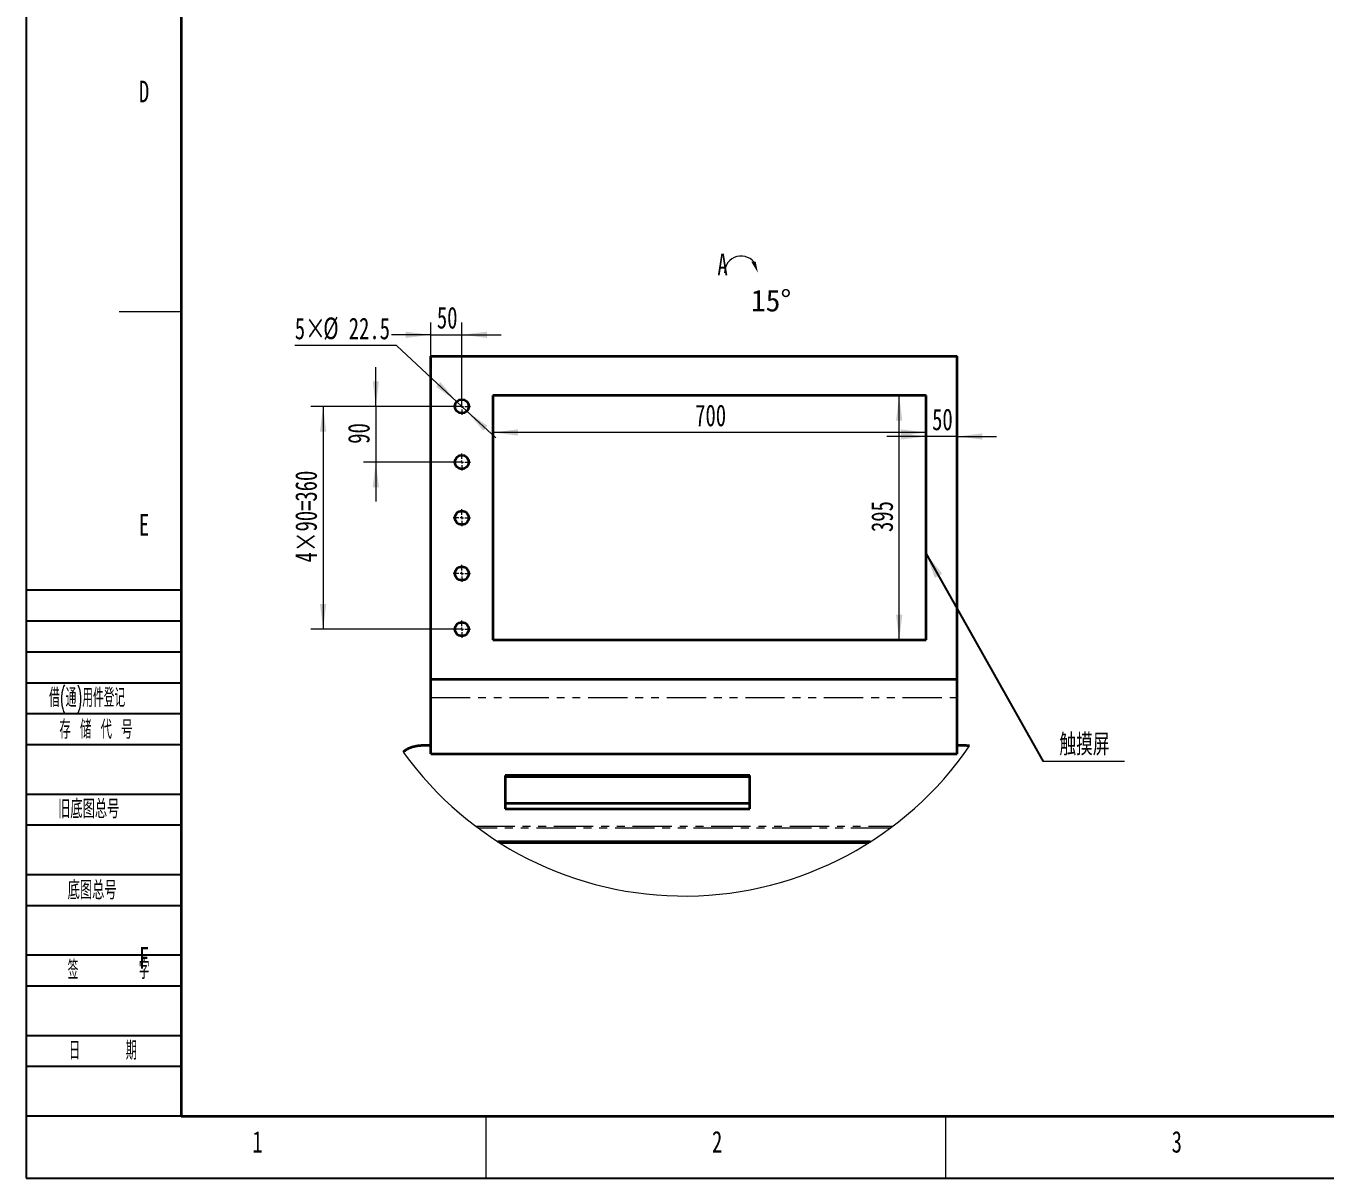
# Model space of a CAD drawing. Header units: millimetres. Extents: x 0 to 4752, y 0 to 3360.
# Drawn here: x 0 to 1678, y 0 to 1489 of the extents above; entities that cross this region are included whole.
import ezdxf

# ---------------------------------------------------------------- set-up
doc = ezdxf.new("R2010")
doc.units = ezdxf.units.MM
doc.header["$LTSCALE"] = 8
doc.linetypes.add('CENTERX2', pattern=[20.32, 12.7, -2.54, 2.54, -2.54])
doc.linetypes.add('PHANTOM', pattern=[12.7, 6.35, -1.27, 1.27, -1.27, 1.27, -1.27])
doc.layers.add('图框线', color=5, linetype='Continuous', lineweight=35)
doc.layers.add('轮廓线', color=7, linetype='Continuous', lineweight=35)
doc.layers.add('细线', color=5, linetype='Continuous')
doc.styles.add('SLDTEXTSTYLE3', font='TXT', dxfattribs={"width": 0.7, "bigfont": 'bigfont'})
doc.styles.add('SLDTEXTSTYLE4', font='TXT', dxfattribs={"width": 0.7})
doc.styles.add('SLDTEXTSTYLE5', font='TXT', dxfattribs={"width": 0.525, "bigfont": 'bigfont'})
doc.styles.add('SLDTEXTSTYLE6', font='TXT', dxfattribs={"width": 0.557143, "bigfont": 'bigfont'})
doc.styles.add('SLDTEXTSTYLE7', font='TXT', dxfattribs={"width": 0.6, "bigfont": 'bigfont'})
doc.styles.add('SLDTEXTSTYLE8', font='TXT', dxfattribs={"width": 0.522222, "bigfont": 'bigfont'})
doc.styles.add('SLDTEXTSTYLE9', font='TXT', dxfattribs={"width": 0.55, "bigfont": 'bigfont'})
doc.dimstyles.new('SLDDIMSTYLE6', dxfattribs={"dimtxt": 28, "dimasz": 32.64, "dimexe": 0, "dimexo": 0.0625, "dimgap": 7, "dimtad": 0, "dimtih": 1, "dimtoh": 1, "dimdec": 3, "dimlfac": 1.25, "dimrnd": 1e-09, "dimzin": 12, "dimdsep": 46, "dimtxsty": 'SLDTEXTSTYLE4', "dimsah": 1, "dimcen": 0, "dimadec": 0, "dimazin": 3, "dimtfac": 1, "dimtdec": 3, "dimtmove": 0, "dimatfit": 3, "dimfxl": 1, "dimfrac": 2, "dimtolj": 1, "dimtzin": 12, "dimarcsym": 0})
doc.dimstyles.new('SLDDIMSTYLE7', dxfattribs={"dimtxt": 28, "dimasz": 32.64, "dimexe": 0, "dimexo": 0.0625, "dimgap": 7, "dimtad": 1, "dimdec": 3, "dimlfac": 1.25, "dimrnd": 1e-09, "dimzin": 12, "dimdsep": 46, "dimtxsty": 'SLDTEXTSTYLE4', "dimsah": 1, "dimcen": 0.09, "dimadec": 0, "dimazin": 3, "dimtfac": 1, "dimtdec": 3, "dimtofl": 0, "dimtmove": 0, "dimatfit": 3, "dimfxl": 1, "dimfrac": 2, "dimtolj": 1, "dimtzin": 12, "dimarcsym": 0})
doc.dimstyles.new('SLDDIMSTYLE8', dxfattribs={"dimtxt": 28, "dimasz": 32.64, "dimexe": 0, "dimexo": 0.0625, "dimgap": 7, "dimtad": 1, "dimdec": 3, "dimlfac": 1.25, "dimrnd": 1e-09, "dimzin": 12, "dimdsep": 46, "dimtxsty": 'SLDTEXTSTYLE4', "dimsah": 1, "dimcen": 0.09, "dimadec": 0, "dimazin": 3, "dimtfac": 1, "dimtdec": 3, "dimtmove": 0, "dimatfit": 0, "dimfxl": 1, "dimfrac": 2, "dimtolj": 1, "dimtzin": 12, "dimarcsym": 0})
doc.dimstyles.new('SLDDIMSTYLE9', dxfattribs={"dimtxt": 0.18, "dimasz": 32.64, "dimexe": 0, "dimexo": 0.0625, "dimgap": 0, "dimtad": 0, "dimtih": 1, "dimtoh": 1, "dimdec": 0, "dimrnd": 1e-09, "dimzin": 0, "dimdsep": 46, "dimtxsty": 'Standard', "dimsah": 1, "dimcen": 0.09, "dimadec": 0, "dimazin": 0, "dimtfac": 32.64, "dimtdec": 0, "dimtofl": 0, "dimtmove": 0, "dimatfit": 3, "dimfxl": 1, "dimfrac": 2, "dimtolj": 1, "dimtzin": 0, "dimarcsym": 0})

# ---------------------------------------------------------------- blocks, each defined once
blk = doc.blocks.new('工程图视图6')
at = {"color": 7, "linetype": 'Continuous', "lineweight": 35}
for p, q in [((8, 85.7), (8, 503.2)), ((8, 503.2), (688, 503.2)), ((688, 85.7), (688, 503.2)), ((648, 452.5), (88, 452.5)), ((88, 452.5), (88, 136.5)), ((648, 136.5), (648, 452.5)), ((88, 136.5), (648, 136.5)), ((8, 85.7), (688, 85.7)), ((8, 62), (8, 85.7)), ((688, 62), (688, 85.7)), ((8, -10.6), (8, 62)), ((688, -10.6), (688, 62)), ((8, 0), (0, 0)), ((696, 0), (688, 0)), ((8, -10.6), (688, -10.6)), ((420, -38.9), (104, -38.9)), ((104, -38.9), (104, -82)), ((420, -40.3), (104, -40.3)), ((420, -82), (420, -38.9)), ((104, -74.6), (420, -74.6)), ((104, -82), (420, -82)), ((576.2, -124.3), (94.6, -124.3)), ((576.2, -124.3), (94.6, -124.3)), ((573.8, -125.8), (97, -125.8))]:
    blk.add_line(p, q, dxfattribs=at)
at = {"color": 8, "linetype": 'PHANTOM', "lineweight": 18}
for p, q in [((8, 62), (688, 62)), ((0, -0.3), (0, 0)), ((696, -0.3), (696, 0)), ((8, -0.3), (0, -0.3)), ((696, -0.3), (688, -0.3)), ((65.5, -104.1), (605.3, -104.1)), ((601.6, -106.8), (69.2, -106.8))]:
    blk.add_line(p, q, dxfattribs=at)
at = {"color": 8, "linetype": 'PHANTOM', "lineweight": 18, "flags": 128}
blk.add_lwpolyline([(0, -0.3), (-2.9, -0.4), (-5.8, -0.6), (-8.6, -0.9), (-11.3, -1.4), (-14, -2), (-16.4, -2.7), (-18.8, -3.6), (-20.9, -4.6), (-22.9, -5.6), (-24.6, -6.8), (-26.1, -8), (-27.3, -9.2)], dxfattribs=at)
at = {"color": 7, "linetype": 'Continuous', "lineweight": 35}
for centre in [(48, 438.5), (48, 366.5), (48, 294.5), (48, 222.5), (48, 150.5)]:
    blk.add_circle(centre, 9, dxfattribs=at)
at = {"color": 7, "linetype": 'Continuous', "lineweight": 18}
blk.add_arc((335.4, 252.7), 447.3, 215.7158, 325.5188, dxfattribs=at)
at = {"color": 8, "linetype": 'PHANTOM', "lineweight": 18}
blk.add_arc((696.2, -55.6), 55.3, 81.9415, 90.1932, dxfattribs=at)
at = {"color": 7, "linetype": 'Continuous', "lineweight": 35}
for points, knots in [([(0, 0), (-0.5, 0), (-1.9, 0), (-4.2, -0.1), (-7, -0.4), (-9.7, -0.7), (-12.3, -1.2), (-14.8, -1.8), (-17.3, -2.6), (-19.6, -3.4), (-21.8, -4.4), (-23.8, -5.4), (-25.6, -6.6), (-27, -7.6), (-27.6, -8.3), (-27.8, -8.4)], [0, 0, 0, 0, 0.0496498, 0.1433975, 0.2363883, 0.3281363, 0.4182079, 0.5061966, 0.5917364, 0.6745141, 0.75428, 0.8308576, 0.9041528, 0.9741532, 1, 1, 1, 1]), ([(704.1, -0.5), (703.4, -0.5), (701.8, -0.2), (699.3, -0.1), (697.3, 0), (696.2, 0), (696, 0)], [0, 0, 0, 0, 0.266002, 0.605842, 0.929514, 1, 1, 1, 1])]:
    blk.add_open_spline(points, degree=3, knots=knots, dxfattribs=at)
blk = doc.blocks.new('_D_20')
at = {"color": 7, "linetype": 'Continuous', "lineweight": 0}
for p, q in [((478.5, 1076.4), (347, 1076.4)), ((556.3, 1003.7), (478.5, 1076.4)), ((569.4, 991.5), (556.3, 1003.7)), ((569.4, 991.5), (606.6, 956.8))]:
    blk.add_line(p, q, dxfattribs=at)
at = {"color": 7, "linetype": 'Continuous', "lineweight": 18}
for points in [[(556.3, 1003.7), (535.2, 1029), (529.7, 1023.1)], [(569.4, 991.5), (590.5, 966.2), (596.1, 972.2)]]:
    blk.add_solid(points, dxfattribs=at)
at = {"color": 7, "linetype": 'Continuous', "lineweight": 18, "char_height": 28, "attachment_point": 1, "style": 'SLDTEXTSTYLE4'}
for s, insert in [('5×', (347, 1112.4)), ('%%c', (383.8, 1112.6)), ('22.5', (416.7, 1112.4))]:
    blk.add_mtext(s, dxfattribs=dict(at, insert=insert))
blk = doc.blocks.new('_D_21')
at = {"color": 7, "linetype": 'Continuous', "lineweight": 0}
for p, q in [((1128, 695.6), (1128, 1011.6)), ((1162.9, 695.6), (1112, 695.6))]:
    blk.add_line(p, q, dxfattribs=at)
at = {"color": 7, "linetype": 'Continuous', "lineweight": 18}
for points in [[(1128, 1011.6), (1124, 979), (1132.1, 979)], [(1128, 695.6), (1132.1, 728.2), (1124, 728.2)]]:
    blk.add_solid(points, dxfattribs=at)
at = {"color": 7, "linetype": 'Continuous', "lineweight": 18, "insert": (1091.9, 835.2), "char_height": 28, "attachment_point": 1, "rotation": 90, "style": 'SLDTEXTSTYLE4'}
blk.add_mtext('395', dxfattribs=at)
blk = doc.blocks.new('_D_22')
at = {"color": 7, "linetype": 'Continuous', "lineweight": 0}
for p, q in [((1162.9, 958.7), (1112.1, 958.7)), ((1202.9, 958.7), (1162.9, 958.7)), ((1202.9, 958.7), (1253.7, 958.7))]:
    blk.add_line(p, q, dxfattribs=at)
at = {"color": 7, "linetype": 'Continuous', "lineweight": 18}
for points in [[(1162.9, 958.7), (1130.2, 962.8), (1130.2, 954.7)], [(1202.9, 958.7), (1235.5, 954.7), (1235.5, 962.8)]]:
    blk.add_solid(points, dxfattribs=at)
at = {"color": 7, "linetype": 'Continuous', "lineweight": 18, "insert": (1170.6, 994.8), "char_height": 28, "attachment_point": 1, "style": 'SLDTEXTSTYLE4'}
blk.add_mtext('50', dxfattribs=at)
blk = doc.blocks.new('_D_23')
at = {"color": 7, "linetype": 'Continuous', "lineweight": 0}
for p, q in [((522.9, 1062.3), (522.9, 1106.2)), ((562.9, 997.6), (562.9, 1106.2)), ((522.9, 1090.2), (472.1, 1090.2)), ((522.9, 1090.2), (562.9, 1090.2)), ((562.9, 1090.2), (613.7, 1090.2))]:
    blk.add_line(p, q, dxfattribs=at)
at = {"color": 7, "linetype": 'Continuous', "lineweight": 18}
for points in [[(522.9, 1090.2), (490.2, 1094.2), (490.2, 1086.1)], [(562.9, 1090.2), (595.5, 1086.1), (595.5, 1094.2)]]:
    blk.add_solid(points, dxfattribs=at)
at = {"color": 7, "linetype": 'Continuous', "lineweight": 18, "insert": (530.6, 1126.3), "char_height": 28, "attachment_point": 1, "style": 'SLDTEXTSTYLE4'}
blk.add_mtext('50', dxfattribs=at)
blk = doc.blocks.new('_D_24')
at = {"color": 7, "linetype": 'Continuous', "lineweight": 0}
for p, q in [((451.7, 997.6), (451.7, 1048.4)), ((562.9, 997.6), (435.7, 997.6)), ((451.7, 997.6), (451.7, 925.6)), ((562.9, 925.6), (435.7, 925.6)), ((451.7, 925.6), (451.7, 874.8))]:
    blk.add_line(p, q, dxfattribs=at)
at = {"color": 7, "linetype": 'Continuous', "lineweight": 18}
for points in [[(451.7, 997.6), (455.8, 1030.2), (447.7, 1030.2)], [(451.7, 925.6), (447.7, 893), (455.8, 893)]]:
    blk.add_solid(points, dxfattribs=at)
at = {"color": 7, "linetype": 'Continuous', "lineweight": 18, "insert": (415.6, 949.3), "char_height": 28, "attachment_point": 1, "rotation": 90, "style": 'SLDTEXTSTYLE4'}
blk.add_mtext('90', dxfattribs=at)
blk = doc.blocks.new('_D_25')
at = {"color": 7, "linetype": 'Continuous', "lineweight": 0}
for p, q in [((562.9, 997.6), (367.6, 997.6)), ((383.6, 997.6), (383.6, 709.6)), ((562.9, 709.6), (367.6, 709.6))]:
    blk.add_line(p, q, dxfattribs=at)
at = {"color": 7, "linetype": 'Continuous', "lineweight": 18}
for points in [[(383.6, 997.6), (379.5, 965), (387.6, 965)], [(383.6, 709.6), (387.6, 742.2), (379.5, 742.2)]]:
    blk.add_solid(points, dxfattribs=at)
at = {"color": 7, "linetype": 'Continuous', "lineweight": 18, "char_height": 28, "attachment_point": 1, "rotation": 90, "style": 'SLDTEXTSTYLE4'}
for s, insert in [('360', (347.5, 874.5)), ('4×90=', (347.5, 795.9))]:
    blk.add_mtext(s, dxfattribs=dict(at, insert=insert))
blk = doc.blocks.new('_D_26')
at = {"color": 7, "linetype": 'Continuous', "lineweight": 0}
for p, q in [((602.9, 1011.6), (602.9, 947.9)), ((1162.9, 963.9), (602.9, 963.9))]:
    blk.add_line(p, q, dxfattribs=at)
at = {"color": 7, "linetype": 'Continuous', "lineweight": 18}
for points in [[(602.9, 963.9), (635.5, 959.9), (635.5, 968)], [(1162.9, 963.9), (1130.2, 968), (1130.2, 959.9)]]:
    blk.add_solid(points, dxfattribs=at)
at = {"color": 7, "linetype": 'Continuous', "lineweight": 18, "insert": (864.4, 1000), "char_height": 28, "attachment_point": 1, "style": 'SLDTEXTSTYLE4'}
blk.add_mtext('700', dxfattribs=at)
blk = doc.blocks.new('SW_SYMBOL_VIEW_CLKWISE')
at = {"color": 0, "linetype": 'Continuous', "lineweight": 0}
blk.add_arc((4800, 1600), 4800, 30, 180, dxfattribs=at)
blk.add_solid([(9600, 1600), (8960, 4800), (7680, 4800)], dxfattribs=at)
blk = doc.blocks.new('SW_NOTE_0_3')
at = {"color": 0, "linetype": 'Continuous', "lineweight": 0}
blk.add_line((105, 0), (0, 0), dxfattribs=at)
at = {"color": 0, "linetype": 'Continuous', "lineweight": 0, "insert": (53.3, 36), "char_height": 28, "attachment_point": 2, "style": 'SLDTEXTSTYLE3'}
blk.add_mtext('触摸屏', dxfattribs=at)
blk = doc.blocks.new('SW_CENTERMARKSYMBOL_2')
at = {"color": 0, "linetype": 'Continuous', "lineweight": 18}
for p, q in [((-4, 0), (-11, 0)), ((0, 0), (-2, 0)), ((0, 4), (0, 11)), ((0, 0), (0, 2)), ((0, 0), (0, -2)), ((0, 0), (2, 0)), ((4, 0), (11, 0)), ((0, -4), (0, -11))]:
    blk.add_line(p, q, dxfattribs=at)
blk = doc.blocks.new('SW_CENTERMARKSYMBOL_3')
at = {"color": 0, "linetype": 'Continuous', "lineweight": 18}
for p, q in [((-4, 0), (-11, 0)), ((0, 0), (-2, 0)), ((0, 4), (0, 11)), ((0, 0), (0, 2)), ((0, 0), (0, -2)), ((0, 0), (2, 0)), ((4, 0), (11, 0)), ((0, -4), (0, -11))]:
    blk.add_line(p, q, dxfattribs=at)
blk = doc.blocks.new('SW_CENTERMARKSYMBOL_4')
at = {"color": 0, "linetype": 'Continuous', "lineweight": 18}
for p, q in [((-4, 0), (-11, 0)), ((0, 0), (-2, 0)), ((0, 4), (0, 11)), ((0, 0), (0, 2)), ((0, 0), (0, -2)), ((0, 0), (2, 0)), ((4, 0), (11, 0)), ((0, -4), (0, -11))]:
    blk.add_line(p, q, dxfattribs=at)
blk = doc.blocks.new('SW_CENTERMARKSYMBOL_5')
at = {"color": 0, "linetype": 'Continuous', "lineweight": 18}
for p, q in [((-4, 0), (-11, 0)), ((0, 0), (-2, 0)), ((0, 4), (0, 11)), ((0, 0), (0, 2)), ((0, 0), (0, -2)), ((0, 0), (2, 0)), ((4, 0), (11, 0)), ((0, -4), (0, -11))]:
    blk.add_line(p, q, dxfattribs=at)
blk = doc.blocks.new('SW_CENTERMARKSYMBOL_6')
at = {"color": 0, "linetype": 'Continuous', "lineweight": 18}
for p, q in [((-4, 0), (-11, 0)), ((0, 0), (-2, 0)), ((0, 4), (0, 11)), ((0, 0), (0, 2)), ((0, 0), (0, -2)), ((0, 0), (2, 0)), ((4, 0), (11, 0)), ((0, -4), (0, -11))]:
    blk.add_line(p, q, dxfattribs=at)

msp = doc.modelspace()

# ---------------------------------------------------------------- linework, layer by layer
at = {"color": 5, "linetype": 'CENTERX2', "lineweight": 18, "true_color": 0x0000ff}
msp.add_line((200, 1680), (200, 1120), dxfattribs=at)
at = {"color": 5, "linetype": 'Continuous', "lineweight": 18, "true_color": 0x0000ff}
for p, q in [((200, 1120), (120, 1120)), ((200, 1120), (120, 1120)), ((200, 560), (120, 560)), ((594, 80), (594, 0)), ((1188, 80), (1188, 0)), ((1188, 80), (1188, 0))]:
    msp.add_line(p, q, dxfattribs=at)
at = {"layer": '图框线'}
for p, q in [((200, 3280), (200, 80)), ((200, 80), (4672, 80))]:
    msp.add_line(p, q, dxfattribs=at)
at = {"layer": '细线'}
for p, q in [((0, 3360), (0, 0)), ((200, 760), (-0.390677, 760)), ((200, 720), (-0.390677, 720)), ((200, 680), (-0.390677, 680)), ((200, 640), (-0.390677, 640)), ((200, 600), (-0.390677, 600)), ((200, 560), (-0.390677, 560)), ((200, 496), (-0.390677, 496)), ((200, 456), (-0.390677, 456)), ((200, 392), (-0.390677, 392)), ((200, 352), (-0.390677, 352)), ((200, 288), (-0.390677, 288)), ((200, 248), (-0.390677, 248)), ((200, 184), (-0.390677, 184)), ((200, 144), (-0.390677, 144)), ((200, 80), (-0.390677, 80)), ((0, 0), (4752, 0))]:
    msp.add_line(p, q, dxfattribs=at)

# ---------------------------------------------------------------- block references
at = {"color": 7, "linetype": 'Continuous', "lineweight": 0, "xscale": 0.004511737089201878, "yscale": 0.004511737089201878, "zscale": 0.004511737089201878}
msp.add_blockref('SW_SYMBOL_VIEW_CLKWISE', (902.233313, 1163.05963), dxfattribs=at)
at = {"color": 7, "linetype": 'Continuous', "lineweight": 35}
msp.add_blockref('工程图视图6', (514.861954, 559.143417), dxfattribs=at)
at = {"color": 7, "linetype": 'Continuous', "lineweight": 0}
for name, p in [('SW_CENTERMARKSYMBOL_2', (562.861956, 997.606783)), ('SW_CENTERMARKSYMBOL_3', (562.861956, 925.606804)), ('SW_CENTERMARKSYMBOL_4', (562.861956, 853.606824)), ('SW_CENTERMARKSYMBOL_5', (562.861956, 781.606798)), ('SW_CENTERMARKSYMBOL_6', (562.861956, 709.606795)), ('SW_NOTE_0_3', (1314.215753, 538.405438))]:
    msp.add_blockref(name, p, dxfattribs=at)

# ---------------------------------------------------------------- texts
at = {"color": 7, "linetype": 'Continuous', "lineweight": 0, "insert": (899.817837, 1195.106578), "char_height": 28, "attachment_point": 2, "style": 'SLDTEXTSTYLE4'}
msp.add_mtext('A^J', dxfattribs=at)
at = {"color": 7, "linetype": 'Continuous', "lineweight": 0, "insert": (962.55084, 1195.106578), "char_height": 28, "attachment_point": 2}
msp.add_mtext('^J15°', dxfattribs=at)
at = {"layer": '细线', "char_height": 28, "attachment_point": 1, "style": 'SLDTEXTSTYLE4'}
for s, insert in [('D', (145.574625, 1418.671047)), ('E', (145.574625, 858.671047)), ('F', (145.574625, 298.671047)), ('1', (292.149479, 60.890088)), ('2', (886.149479, 60.890088)), ('3', (1480.149479, 60.890088))]:
    msp.add_mtext(s, dxfattribs=dict(at, insert=insert))
at = {"layer": '轮廓线', "color": 6, "true_color": 0xff00ff, "char_height": 24, "attachment_point": 1}
for s, insert, style in [('借(通)用件登记', (29.505731, 632.98514), 'SLDTEXTSTYLE5'), ('存 储 代 号', (42.772387, 591.863714), 'SLDTEXTSTYLE6'), ('旧底图总号', (41.11584, 489.098204), 'SLDTEXTSTYLE7'), ('底图总号', (53.458678, 384.188897), 'SLDTEXTSTYLE7'), ('签       字', (53.525346, 281.199499), 'SLDTEXTSTYLE8')]:
    msp.add_mtext(s, dxfattribs=dict(at, insert=insert, style=style))
at = {"layer": '轮廓线', "color": 3, "true_color": 0x00ff00, "insert": (55.122777, 176.826955), "char_height": 24, "attachment_point": 1, "style": 'SLDTEXTSTYLE9'}
msp.add_mtext('日     期', dxfattribs=at)

# ---------------------------------------------------------------- dimensions: what is measured, and where the dimension line sits
at = {"color": 7, "linetype": 'Continuous', "lineweight": 18}
dim = msp.add_linear_dim(base=(562.861956, 1090.183853), p1=(522.861956, 1062.321111), p2=(562.861956, 997.606803), dimstyle='SLDDIMSTYLE8', dxfattribs=at)
dim.commit()
dim.dimension.update_dxf_attribs({"geometry": '_D_23', "text_midpoint": (542.861956, 1090.183853), "dimtype": 160})
dim = msp.add_diameter_dim_2p(p1=(556.283201, 1003.748463), p2=(569.440711, 991.465144), text='5×<>', dimstyle='SLDDIMSTYLE6', dxfattribs=at)
dim.commit()
dim.dimension.update_dxf_attribs({"geometry": '_D_20', "text_midpoint": (406.399253, 1097.834202), "dimtype": 163})
for base, p1, p2, angle, dimstyle, picture, middle in [((1162.861956, 958.744057), (1202.861956, 1062.321111), (1162.861956, 1011.606803), 0, 'SLDDIMSTYLE8', '_D_22', (1182.861956, 958.744057)), ((451.727414, 925.606803), (562.861956, 997.606803), (562.861956, 925.606803), 90, 'SLDDIMSTYLE8', '_D_24', (451.727414, 961.606803)), ((602.861956, 963.920438), (1162.861956, 1011.606803), (602.861956, 1011.606803), 0, 'SLDDIMSTYLE7', '_D_26', (882.861956, 963.920438)), ((1128.041005, 1011.606803), (1162.861956, 695.606803), (1162.861956, 1011.606803), 90, 'SLDDIMSTYLE7', '_D_21', (1128.041005, 853.606803))]:
    dim = msp.add_linear_dim(base=base, p1=p1, p2=p2, angle=angle, dimstyle=dimstyle, dxfattribs=at)
    dim.commit()
    dim.dimension.update_dxf_attribs({"geometry": picture, "text_midpoint": middle, "dimtype": 160})
dim = msp.add_linear_dim(base=(383.566209, 709.606803), p1=(562.861956, 997.606803), p2=(562.861956, 709.606803), angle=90, text='4×90=<>', dimstyle='SLDDIMSTYLE7', dxfattribs=at)
dim.commit()
dim.dimension.update_dxf_attribs({"geometry": '_D_25', "text_midpoint": (383.566209, 853.606803), "dimtype": 160})

# ---------------------------------------------------------------- leaders
at = {"color": 7, "linetype": 'Continuous', "lineweight": 0}
msp.add_leader([(1162.861956, 807.023726), (1314.215753, 538.405438)], dimstyle='SLDDIMSTYLE9', dxfattribs=at)

doc.saveas('drawing.dxf')
